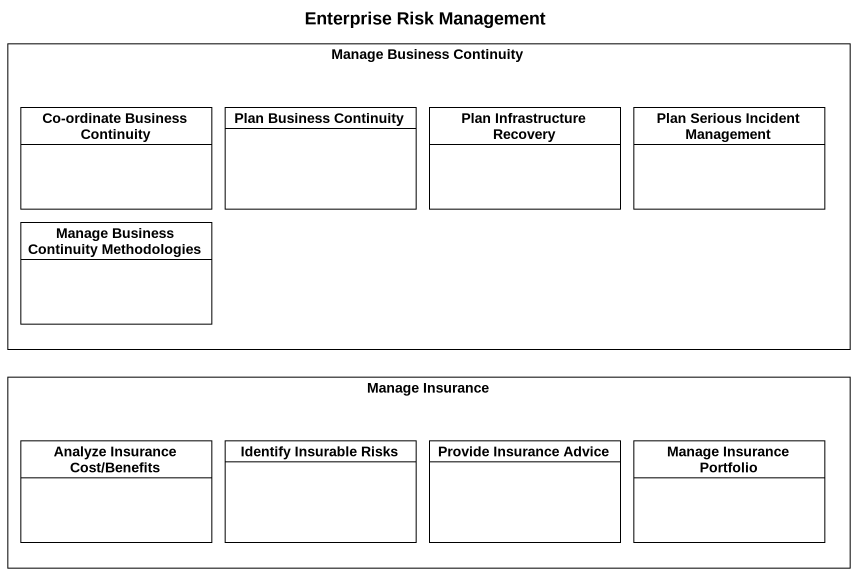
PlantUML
@startuml
title Enterprise Risk Management
hide circle
hide empty members
rectangle "Manage Business Continuity" as Manage_Business_Continuity {
  class "Co-ordinate Business Continuity" as Co_ordinate_Business #FFFFFF
  class "Plan Business Continuity" as Plan_Business_Continuity #FFFFFF
  class "Plan Infrastructure Recovery" as Plan_Infrastructure_Recovery #FFFFFF
  class "Plan Serious Incident Management" as Plan_Serious_Incident #FFFFFF
  class "Manage Business Continuity Methodologies" as Manage_Business_Continuity_2 #FFFFFF
}
rectangle "Manage Insurance" as Manage_Insurance {
  class "Analyze Insurance Cost/Benefits" as Analyze_Insurance_Cost #FFFFFF
  class "Identify Insurable Risks" as Identify_Insurable_Risks #FFFFFF
  class "Provide Insurance Advice" as Provide_Insurance_Advice #FFFFFF
  class "Manage Insurance Portfolio" as Manage_Insurance_Portfolio #FFFFFF
}
@enduml
